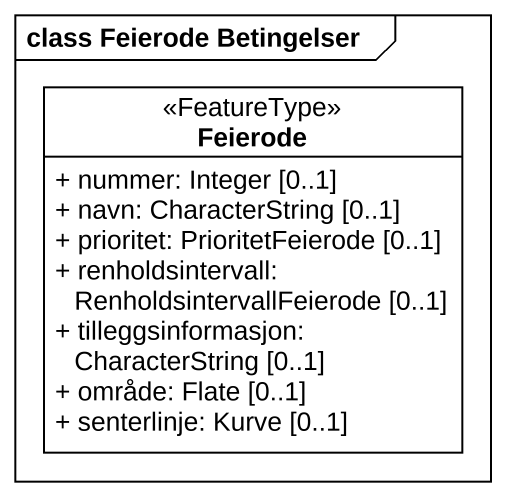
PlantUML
@startuml
mainframe class Feierode Betingelser
hide circle
hide empty members
skinparam classAttributeIconSize 0
class Feierode <<FeatureType>> {
  + nummer: Integer [0..1]
  + navn: CharacterString [0..1]
  + prioritet: PrioritetFeierode [0..1]
  + renholdsintervall: RenholdsintervallFeierode [0..1]
  + tilleggsinformasjon: CharacterString [0..1]
  + område: Flate [0..1]
  + senterlinje: Kurve [0..1]
}
@enduml
